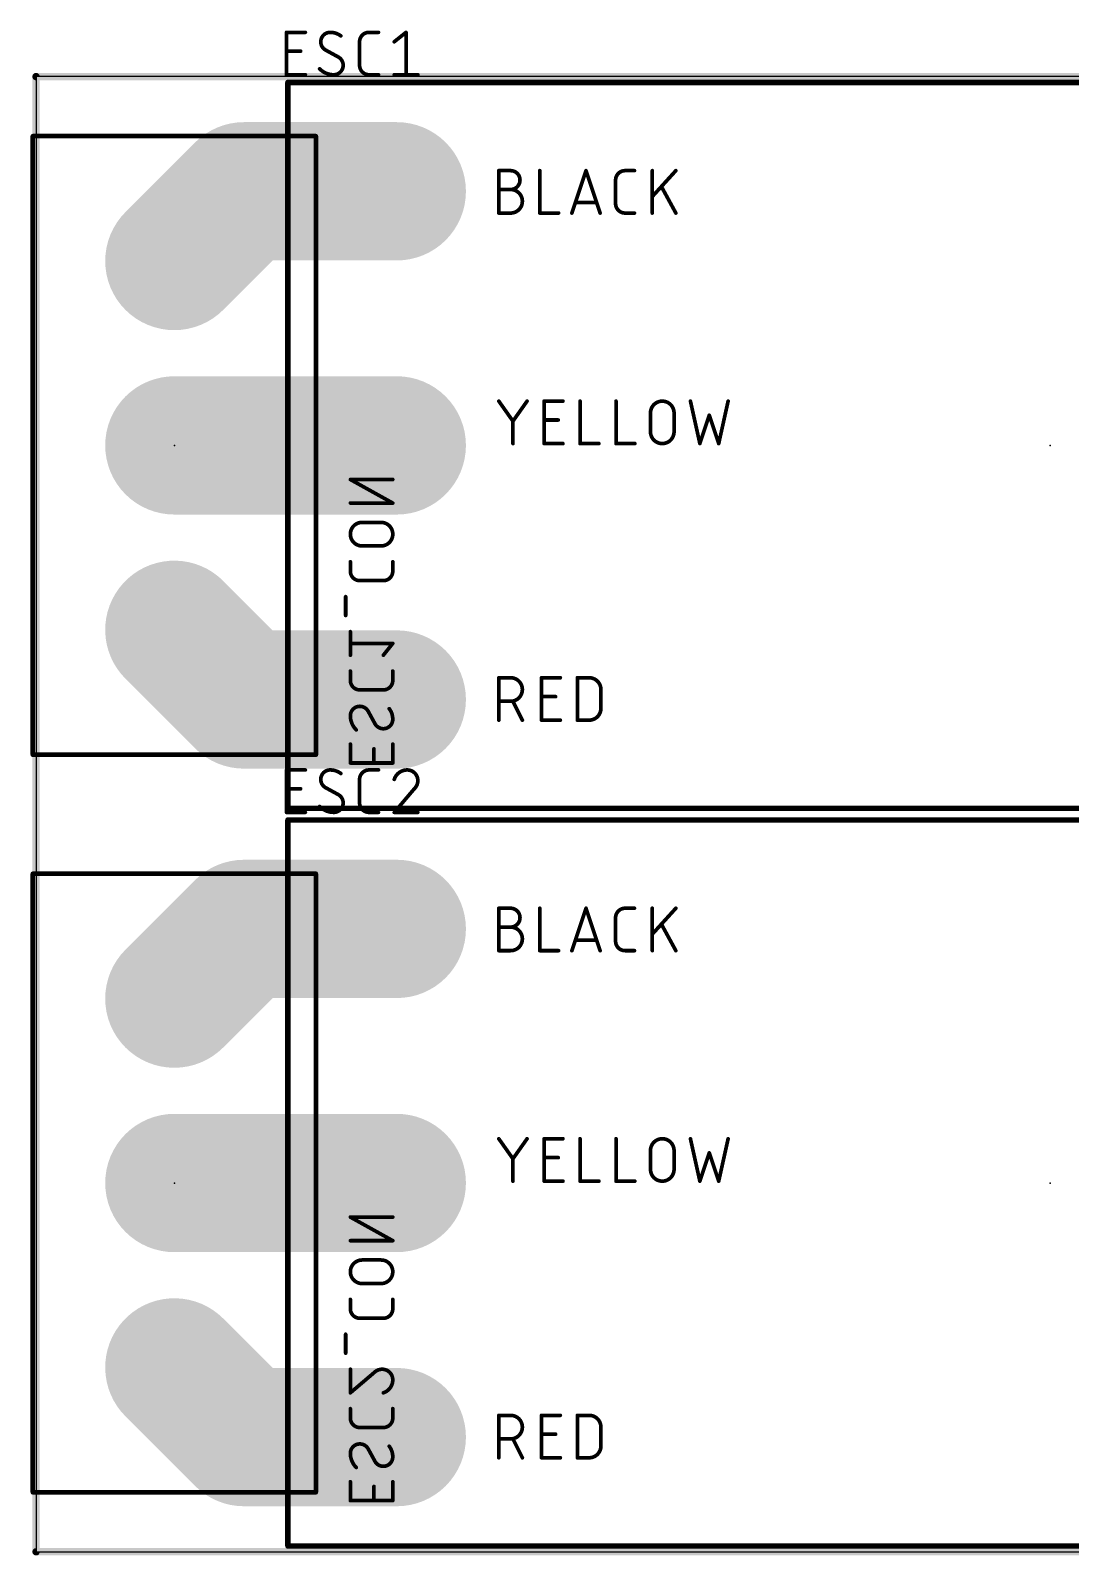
# Model space of a CAD drawing. Extents: x -0.01 to 5.59, y -0.05 to 1.65.
# Drawn here: x -0.006 to 1.122, y -0.004 to 1.65 of the extents above; entities that cross this region are included whole.
import ezdxf

# ---------------------------------------------------------------- set-up
doc = ezdxf.new("R2010")
doc.units = 0
for name, color, linetype in [('1', 22, 'CONTINUOUS'), ('16', 175, 'CONTINUOUS'), ('17', 82, 'CONTINUOUS'), ('20', 30, 'CONTINUOUS'), ('21', 253, 'CONTINUOUS'), ('22', 253, 'CONTINUOUS'), ('23', 7, 'CONTINUOUS'), ('24', 7, 'CONTINUOUS'), ('25', 253, 'CONTINUOUS')]:
    doc.layers.add(name, color=color, linetype=linetype)

# ---------------------------------------------------------------- blocks, each defined once
blk = doc.blocks.new('ROUNDP')
at = {"const_width": 0.5}
blk.add_lwpolyline([(0, -0.25, 1), (0, 0.25, 1), (0, -0.25)], format="xyb", dxfattribs=at)

msp = doc.modelspace()

# ---------------------------------------------------------------- linework, layer by layer
at = {"layer": '1'}
for points, const_width in [([(0, 1.6), (0, 0)], 0.008), ([(5.5, 1.6), (0, 1.6)], 0.008), ([(0.15, 1.4), (0.225591, 1.475591)], 0.15), ([(0.225591, 1.475591), (0.391339, 1.475591)], 0.15), ([(0.15, 1.2), (0.391339, 1.2)], 0.15), ([(0.15, 1), (0.225591, 0.924409)], 0.15), ([(0.225591, 0.924409), (0.391339, 0.924409)], 0.15), ([(0.225591, 0.675591), (0.15, 0.6)], 0.15), ([(0.391339, 0.675591), (0.225591, 0.675591)], 0.15), ([(0.391339, 0.4), (0.15, 0.4)], 0.15), ([(0.225591, 0.124409), (0.15, 0.2)], 0.15), ([(0.391339, 0.124409), (0.225591, 0.124409)], 0.15), ([(0, 0), (5.5, 0)], 0.008)]:
    msp.add_lwpolyline(points, dxfattribs=dict(at, const_width=const_width))
for points, const_width in [([(0.002, 1.6, 1), (-0.002, 1.6)], 0.004), ([(0, 1.602, 1), (0, 1.598)], 0.004), ([(0.225591, 1.513091, 1), (0.225591, 1.438091)], 0.075), ([(0.252107, 1.449074, 1), (0.199074, 1.502107)], 0.075), ([(0.391339, 1.438091, 1), (0.391339, 1.513091)], 0.075), ([(0.123483, 1.426517, 1), (0.176517, 1.373483)], 0.075), ([(0.15, 1.2375, 1), (0.15, 1.1625)], 0.075), ([(0.391339, 1.1625, 1), (0.391339, 1.2375)], 0.075), ([(0.176517, 1.026517, 1), (0.123483, 0.973483)], 0.075), ([(0.225591, 0.961909, 1), (0.225591, 0.886909)], 0.075), ([(0.391339, 0.886909, 1), (0.391339, 0.961909)], 0.075), ([(0.199074, 0.897893, 1), (0.252107, 0.950926)], 0.075), ([(0.225591, 0.713091, 1), (0.225591, 0.638091)], 0.075), ([(0.252107, 0.649074, 1), (0.199074, 0.702107)], 0.075), ([(0.391339, 0.638091, 1), (0.391339, 0.713091)], 0.075), ([(0.123483, 0.626517, 1), (0.176517, 0.573483)], 0.075), ([(0.15, 0.4375, 1), (0.15, 0.3625)], 0.075), ([(0.391339, 0.3625, 1), (0.391339, 0.4375)], 0.075), ([(0.176517, 0.226517, 1), (0.123483, 0.173483)], 0.075), ([(0.225591, 0.161909, 1), (0.225591, 0.086909)], 0.075), ([(0.391339, 0.086909, 1), (0.391339, 0.161909)], 0.075), ([(0.199074, 0.097893, 1), (0.252107, 0.150926)], 0.075), ([(0, 0.002, 1), (0, -0.002)], 0.004), ([(-0.002, 0, 1), (0.002, 0)], 0.004)]:
    msp.add_lwpolyline(points, format="xyb", dxfattribs=dict(at, const_width=const_width))
at = {"layer": '16', "const_width": 0.008}
for points in [[(0, 1.6), (0, 0)], [(5.5, 1.6), (0, 1.6)], [(0, 0), (5.5, 0)]]:
    msp.add_lwpolyline(points, dxfattribs=at)
at = {"layer": '16', "const_width": 0.004}
for points in [[(0.002, 1.6, 1), (-0.002, 1.6)], [(0, 1.602, 1), (0, 1.598)], [(0, 0.002, 1), (0, -0.002)], [(-0.002, 0, 1), (0.002, 0)]]:
    msp.add_lwpolyline(points, format="xyb", dxfattribs=at)
at = {"layer": '20'}
for p, q in [((5.499213, 1.600008), (0, 1.600008)), ((0, 1.600008), (0, 0)), ((0, 0), (5.499213, 0))]:
    msp.add_line(p, q, dxfattribs=at)
at = {"layer": '21'}
for points, const_width in [([(0.273228, 1.593701), (1.966142, 1.593701)], 0.006), ([(0.273228, 0.806299), (0.273228, 1.593701)], 0.006), ([(0.502, 1.452), (0.502, 1.498)], 0.004), ([(0.502, 1.498), (0.514778, 1.498)], 0.004), ([(0.546422, 1.498), (0.546422, 1.452)], 0.004), ([(0.581278, 1.452), (0.596611, 1.498)], 0.004), ([(0.596611, 1.498), (0.611944, 1.452)], 0.004), ([(0.628703, 1.462222), (0.628703, 1.487778)], 0.004), ([(0.638925, 1.498), (0.649147, 1.498)], 0.004), ([(0.6685, 1.452), (0.6685, 1.498)], 0.004), ([(0.694055, 1.498), (0.6685, 1.469889)], 0.004), ([(0.502, 1.477555), (0.514778, 1.477555)], 0.004), ([(0.694055, 1.452), (0.678722, 1.480111)], 0.004), ([(0.608111, 1.4635), (0.585111, 1.4635)], 0.004), ([(0.514778, 1.452), (0.502, 1.452)], 0.004), ([(0.546422, 1.452), (0.566867, 1.452)], 0.004), ([(0.649147, 1.452), (0.638925, 1.452)], 0.004), ([(0.502, 1.248), (0.517333, 1.226278)], 0.004), ([(0.517333, 1.226278), (0.532667, 1.248)], 0.004), ([(0.551144, 1.202), (0.551144, 1.248)], 0.004), ([(0.551144, 1.248), (0.571589, 1.248)], 0.004), ([(0.590144, 1.248), (0.590144, 1.202)], 0.004), ([(0.629144, 1.248), (0.629144, 1.202)], 0.004), ([(0.709889, 1.248), (0.720111, 1.202)], 0.004), ([(0.740555, 1.202), (0.750778, 1.248)], 0.004), ([(0.517333, 1.202), (0.517333, 1.226278)], 0.004), ([(0.551144, 1.227555), (0.566478, 1.227555)], 0.004), ([(0.666555, 1.214778), (0.666555, 1.235222)], 0.004), ([(0.692111, 1.235222), (0.692111, 1.214778)], 0.004), ([(0.720111, 1.202), (0.730333, 1.232667)], 0.004), ([(0.730333, 1.232667), (0.740555, 1.202)], 0.004), ([(0.571589, 1.202), (0.551144, 1.202)], 0.004), ([(0.590144, 1.202), (0.610589, 1.202)], 0.004), ([(0.629144, 1.202), (0.649589, 1.202)], 0.004), ([(0.502, 0.902), (0.502, 0.948)], 0.004), ([(0.502, 0.948), (0.514778, 0.948)], 0.004), ([(0.548299, 0.902), (0.548299, 0.948)], 0.004), ([(0.548299, 0.948), (0.568743, 0.948)], 0.004), ([(0.58721, 0.902), (0.58721, 0.948)], 0.004), ([(0.58721, 0.948), (0.599988, 0.948)], 0.004), ([(0.548299, 0.927555), (0.563632, 0.927555)], 0.004), ([(0.612766, 0.935222), (0.612766, 0.914778)], 0.004), ([(0.514778, 0.922444), (0.502, 0.922444)], 0.004), ([(0.527555, 0.902), (0.517333, 0.922444)], 0.004), ([(0.568743, 0.902), (0.548299, 0.902)], 0.004), ([(0.599988, 0.902), (0.58721, 0.902)], 0.004), ([(1.966142, 0.806299), (0.273228, 0.806299)], 0.006), ([(0.273228, 0.793701), (1.966142, 0.793701)], 0.006), ([(0.273228, 0.006299), (0.273228, 0.793701)], 0.006), ([(0.502, 0.652), (0.502, 0.698)], 0.004), ([(0.502, 0.698), (0.514778, 0.698)], 0.004), ([(0.546422, 0.698), (0.546422, 0.652)], 0.004), ([(0.581278, 0.652), (0.596611, 0.698)], 0.004), ([(0.596611, 0.698), (0.611944, 0.652)], 0.004), ([(0.638925, 0.698), (0.649147, 0.698)], 0.004), ([(0.6685, 0.652), (0.6685, 0.698)], 0.004), ([(0.694055, 0.698), (0.6685, 0.669889)], 0.004), ([(0.502, 0.677555), (0.514778, 0.677555)], 0.004), ([(0.628703, 0.662222), (0.628703, 0.687778)], 0.004), ([(0.694055, 0.652), (0.678722, 0.680111)], 0.004), ([(0.608111, 0.6635), (0.585111, 0.6635)], 0.004), ([(0.514778, 0.652), (0.502, 0.652)], 0.004), ([(0.546422, 0.652), (0.566867, 0.652)], 0.004), ([(0.649147, 0.652), (0.638925, 0.652)], 0.004), ([(0.502, 0.448), (0.517333, 0.426278)], 0.004), ([(0.517333, 0.426278), (0.532667, 0.448)], 0.004), ([(0.551144, 0.402), (0.551144, 0.448)], 0.004), ([(0.551144, 0.448), (0.571589, 0.448)], 0.004), ([(0.590144, 0.448), (0.590144, 0.402)], 0.004), ([(0.629144, 0.448), (0.629144, 0.402)], 0.004), ([(0.709889, 0.448), (0.720111, 0.402)], 0.004), ([(0.740555, 0.402), (0.750778, 0.448)], 0.004), ([(0.666555, 0.414778), (0.666555, 0.435222)], 0.004), ([(0.692111, 0.435222), (0.692111, 0.414778)], 0.004), ([(0.720111, 0.402), (0.730333, 0.432667)], 0.004), ([(0.730333, 0.432667), (0.740555, 0.402)], 0.004), ([(0.517333, 0.402), (0.517333, 0.426278)], 0.004), ([(0.551144, 0.427555), (0.566478, 0.427555)], 0.004), ([(0.571589, 0.402), (0.551144, 0.402)], 0.004), ([(0.590144, 0.402), (0.610589, 0.402)], 0.004), ([(0.629144, 0.402), (0.649589, 0.402)], 0.004), ([(0.502, 0.102), (0.502, 0.148)], 0.004), ([(0.502, 0.148), (0.514778, 0.148)], 0.004), ([(0.548299, 0.102), (0.548299, 0.148)], 0.004), ([(0.548299, 0.148), (0.568743, 0.148)], 0.004), ([(0.58721, 0.102), (0.58721, 0.148)], 0.004), ([(0.58721, 0.148), (0.599988, 0.148)], 0.004), ([(0.612766, 0.135222), (0.612766, 0.114778)], 0.004), ([(0.514778, 0.122444), (0.502, 0.122444)], 0.004), ([(0.527555, 0.102), (0.517333, 0.122444)], 0.004), ([(0.548299, 0.127555), (0.563632, 0.127555)], 0.004), ([(0.568743, 0.102), (0.548299, 0.102)], 0.004), ([(0.599988, 0.102), (0.58721, 0.102)], 0.004), ([(1.966142, 0.006299), (0.273228, 0.006299)], 0.006)]:
    msp.add_lwpolyline(points, dxfattribs=dict(at, const_width=const_width))
for points, const_width in [([(0.273228, 1.595201, 1), (0.273228, 1.592201)], 0.003), ([(0.274728, 1.593701, 1), (0.271728, 1.593701)], 0.003), ([(0.503, 1.498, 1), (0.501, 1.498)], 0.002), ([(0.502, 1.499, 1), (0.502, 1.497)], 0.002), ([(0.514778, 1.477555, 1), (0.514778, 1.498)], 0.004), ([(0.514778, 1.499, 1), (0.514778, 1.497)], 0.002), ([(0.514778, 1.497, 1), (0.514778, 1.499)], 0.002), ([(0.547422, 1.498, 1), (0.545422, 1.498)], 0.002), ([(0.59756, 1.498316, 1), (0.595662, 1.497684)], 0.002), ([(0.59756, 1.497684, 1), (0.595662, 1.498316)], 0.002), ([(0.638925, 1.498, 0.41421), (0.628703, 1.487778)], 0.004), ([(0.629703, 1.487778, 1), (0.627703, 1.487778)], 0.002), ([(0.627703, 1.487778, 1), (0.629703, 1.487778)], 0.002), ([(0.638925, 1.499, 1), (0.638925, 1.497)], 0.002), ([(0.638925, 1.497, 1), (0.638925, 1.499)], 0.002), ([(0.649147, 1.497, 1), (0.649147, 1.499)], 0.002), ([(0.6695, 1.498, 1), (0.6675, 1.498)], 0.002), ([(0.694795, 1.497327, 1), (0.693315, 1.498673)], 0.002), ([(0.502, 1.478555, 1), (0.502, 1.476555)], 0.002), ([(0.514778, 1.452, 1), (0.514778, 1.477555)], 0.004), ([(0.514778, 1.478555, 1), (0.514778, 1.476555)], 0.002), ([(0.514778, 1.478555, 1), (0.514778, 1.476555)], 0.002), ([(0.514778, 1.476555, 1), (0.514778, 1.478555)], 0.002), ([(0.6796, 1.48059, 1), (0.677844, 1.479632)], 0.002), ([(0.585111, 1.4645, 1), (0.585111, 1.4625)], 0.002), ([(0.608111, 1.4625, 1), (0.608111, 1.4645)], 0.002), ([(0.628703, 1.462222, 0.414214), (0.638925, 1.452)], 0.004), ([(0.629703, 1.462222, 1), (0.627703, 1.462222)], 0.002), ([(0.627703, 1.462222, 1), (0.629703, 1.462222)], 0.002), ([(0.66776, 1.470561, 1), (0.66924, 1.469216)], 0.002), ([(0.502, 1.453, 1), (0.502, 1.451)], 0.002), ([(0.501, 1.452, 1), (0.503, 1.452)], 0.002), ([(0.514778, 1.453, 1), (0.514778, 1.451)], 0.002), ([(0.514778, 1.451, 1), (0.514778, 1.453)], 0.002), ([(0.546422, 1.453, 1), (0.546422, 1.451)], 0.002), ([(0.545422, 1.452, 1), (0.547422, 1.452)], 0.002), ([(0.566867, 1.451, 1), (0.566867, 1.453)], 0.002), ([(0.580329, 1.452316, 1), (0.582226, 1.451684)], 0.002), ([(0.610996, 1.451684, 1), (0.612893, 1.452316)], 0.002), ([(0.638925, 1.453, 1), (0.638925, 1.451)], 0.002), ([(0.638925, 1.451, 1), (0.638925, 1.453)], 0.002), ([(0.649147, 1.451, 1), (0.649147, 1.453)], 0.002), ([(0.6675, 1.452, 1), (0.6695, 1.452)], 0.002), ([(0.693177, 1.451521, 1), (0.694933, 1.452479)], 0.002), ([(0.502817, 1.248577, 1), (0.501183, 1.247423)], 0.002), ([(0.533484, 1.247423, 1), (0.53185, 1.248577)], 0.002), ([(0.552144, 1.248, 1), (0.550144, 1.248)], 0.002), ([(0.551144, 1.249, 1), (0.551144, 1.247)], 0.002), ([(0.571589, 1.247, 1), (0.571589, 1.249)], 0.002), ([(0.591144, 1.248, 1), (0.589144, 1.248)], 0.002), ([(0.630144, 1.248, 1), (0.628144, 1.248)], 0.002), ([(0.692111, 1.235222, 1), (0.666555, 1.235222)], 0.004), ([(0.710865, 1.248217, 1), (0.708913, 1.247783)], 0.002), ([(0.751754, 1.247783, 1), (0.749801, 1.248217)], 0.002), ([(0.518333, 1.226278, 1), (0.516333, 1.226278)], 0.002), ([(0.516516, 1.226854, 1), (0.51815, 1.225701)], 0.002), ([(0.516516, 1.225701, 1), (0.51815, 1.226854)], 0.002), ([(0.551144, 1.228555, 1), (0.551144, 1.226555)], 0.002), ([(0.566478, 1.226555, 1), (0.566478, 1.228555)], 0.002), ([(0.667555, 1.235222, 1), (0.665555, 1.235222)], 0.002), ([(0.665555, 1.235222, 1), (0.667555, 1.235222)], 0.002), ([(0.693111, 1.235222, 1), (0.691111, 1.235222)], 0.002), ([(0.691111, 1.235222, 1), (0.693111, 1.235222)], 0.002), ([(0.731282, 1.232983, 1), (0.729384, 1.23235)], 0.002), ([(0.731282, 1.23235, 1), (0.729384, 1.232983)], 0.002), ([(0.666555, 1.214778, 1), (0.692111, 1.214778)], 0.004), ([(0.667555, 1.214778, 1), (0.665555, 1.214778)], 0.002), ([(0.665555, 1.214778, 1), (0.667555, 1.214778)], 0.002), ([(0.693111, 1.214778, 1), (0.691111, 1.214778)], 0.002), ([(0.691111, 1.214778, 1), (0.693111, 1.214778)], 0.002), ([(0.516333, 1.202, 1), (0.518333, 1.202)], 0.002), ([(0.551144, 1.203, 1), (0.551144, 1.201)], 0.002), ([(0.550144, 1.202, 1), (0.552144, 1.202)], 0.002), ([(0.571589, 1.201, 1), (0.571589, 1.203)], 0.002), ([(0.590144, 1.203, 1), (0.590144, 1.201)], 0.002), ([(0.589144, 1.202, 1), (0.591144, 1.202)], 0.002), ([(0.610589, 1.201, 1), (0.610589, 1.203)], 0.002), ([(0.629144, 1.203, 1), (0.629144, 1.201)], 0.002), ([(0.628144, 1.202, 1), (0.630144, 1.202)], 0.002), ([(0.649589, 1.201, 1), (0.649589, 1.203)], 0.002), ([(0.719162, 1.202316, 1), (0.72106, 1.201684)], 0.002), ([(0.719135, 1.201783, 1), (0.721087, 1.202217)], 0.002), ([(0.739579, 1.202217, 1), (0.741532, 1.201783)], 0.002), ([(0.739607, 1.201684, 1), (0.741504, 1.202316)], 0.002), ([(0.503, 0.948, 1), (0.501, 0.948)], 0.002), ([(0.502, 0.949, 1), (0.502, 0.947)], 0.002), ([(0.514778, 0.922444, 1), (0.514778, 0.948)], 0.004), ([(0.514778, 0.949, 1), (0.514778, 0.947)], 0.002), ([(0.514778, 0.947, 1), (0.514778, 0.949)], 0.002), ([(0.549299, 0.948, 1), (0.547299, 0.948)], 0.002), ([(0.548299, 0.949, 1), (0.548299, 0.947)], 0.002), ([(0.568743, 0.947, 1), (0.568743, 0.949)], 0.002), ([(0.58821, 0.948, 1), (0.58621, 0.948)], 0.002), ([(0.58721, 0.949, 1), (0.58721, 0.947)], 0.002), ([(0.612766, 0.935222, 0.414214), (0.599988, 0.948)], 0.004), ([(0.599988, 0.949, 1), (0.599988, 0.947)], 0.002), ([(0.599988, 0.947, 1), (0.599988, 0.949)], 0.002), ([(0.548299, 0.928555, 1), (0.548299, 0.926555)], 0.002), ([(0.563632, 0.926555, 1), (0.563632, 0.928555)], 0.002), ([(0.613766, 0.935222, 1), (0.611766, 0.935222)], 0.002), ([(0.611766, 0.935222, 1), (0.613766, 0.935222)], 0.002), ([(0.502, 0.923444, 1), (0.502, 0.921444)], 0.002), ([(0.514778, 0.923444, 1), (0.514778, 0.921444)], 0.002), ([(0.514778, 0.921444, 1), (0.514778, 0.923444)], 0.002), ([(0.518228, 0.922892, 1), (0.516439, 0.921997)], 0.002), ([(0.599988, 0.902, 0.414216), (0.612766, 0.914778)], 0.004), ([(0.613766, 0.914778, 1), (0.611766, 0.914778)], 0.002), ([(0.611766, 0.914778, 1), (0.613766, 0.914778)], 0.002), ([(0.501, 0.902, 1), (0.503, 0.902)], 0.002), ([(0.526661, 0.901553, 1), (0.52845, 0.902447)], 0.002), ([(0.548299, 0.903, 1), (0.548299, 0.901)], 0.002), ([(0.547299, 0.902, 1), (0.549299, 0.902)], 0.002), ([(0.568743, 0.901, 1), (0.568743, 0.903)], 0.002), ([(0.58721, 0.903, 1), (0.58721, 0.901)], 0.002), ([(0.58621, 0.902, 1), (0.58821, 0.902)], 0.002), ([(0.599988, 0.903, 1), (0.599988, 0.901)], 0.002), ([(0.599988, 0.901, 1), (0.599988, 0.903)], 0.002), ([(0.273228, 0.807799, 1), (0.273228, 0.804799)], 0.003), ([(0.271728, 0.806299, 1), (0.274728, 0.806299)], 0.003), ([(0.273228, 0.795201, 1), (0.273228, 0.792201)], 0.003), ([(0.274728, 0.793701, 1), (0.271728, 0.793701)], 0.003), ([(0.503, 0.698, 1), (0.501, 0.698)], 0.002), ([(0.502, 0.699, 1), (0.502, 0.697)], 0.002), ([(0.514778, 0.677555, 1), (0.514778, 0.698)], 0.004), ([(0.514778, 0.699, 1), (0.514778, 0.697)], 0.002), ([(0.514778, 0.697, 1), (0.514778, 0.699)], 0.002), ([(0.547422, 0.698, 1), (0.545422, 0.698)], 0.002), ([(0.59756, 0.698316, 1), (0.595662, 0.697684)], 0.002), ([(0.59756, 0.697684, 1), (0.595662, 0.698316)], 0.002), ([(0.638925, 0.698, 0.41421), (0.628703, 0.687778)], 0.004), ([(0.638925, 0.699, 1), (0.638925, 0.697)], 0.002), ([(0.638925, 0.697, 1), (0.638925, 0.699)], 0.002), ([(0.649147, 0.697, 1), (0.649147, 0.699)], 0.002), ([(0.6695, 0.698, 1), (0.6675, 0.698)], 0.002), ([(0.694795, 0.697327, 1), (0.693315, 0.698673)], 0.002), ([(0.502, 0.678555, 1), (0.502, 0.676555)], 0.002), ([(0.514778, 0.652, 1), (0.514778, 0.677555)], 0.004), ([(0.514778, 0.678555, 1), (0.514778, 0.676555)], 0.002), ([(0.514778, 0.678555, 1), (0.514778, 0.676555)], 0.002), ([(0.514778, 0.676555, 1), (0.514778, 0.678555)], 0.002), ([(0.629703, 0.687778, 1), (0.627703, 0.687778)], 0.002), ([(0.627703, 0.687778, 1), (0.629703, 0.687778)], 0.002), ([(0.6796, 0.68059, 1), (0.677844, 0.679632)], 0.002), ([(0.585111, 0.6645, 1), (0.585111, 0.6625)], 0.002), ([(0.608111, 0.6625, 1), (0.608111, 0.6645)], 0.002), ([(0.628703, 0.662222, 0.414214), (0.638925, 0.652)], 0.004), ([(0.629703, 0.662222, 1), (0.627703, 0.662222)], 0.002), ([(0.627703, 0.662222, 1), (0.629703, 0.662222)], 0.002), ([(0.66776, 0.670561, 1), (0.66924, 0.669216)], 0.002), ([(0.502, 0.653, 1), (0.502, 0.651)], 0.002), ([(0.501, 0.652, 1), (0.503, 0.652)], 0.002), ([(0.514778, 0.653, 1), (0.514778, 0.651)], 0.002), ([(0.514778, 0.651, 1), (0.514778, 0.653)], 0.002), ([(0.546422, 0.653, 1), (0.546422, 0.651)], 0.002), ([(0.545422, 0.652, 1), (0.547422, 0.652)], 0.002), ([(0.566867, 0.651, 1), (0.566867, 0.653)], 0.002), ([(0.580329, 0.652316, 1), (0.582226, 0.651684)], 0.002), ([(0.610996, 0.651684, 1), (0.612893, 0.652316)], 0.002), ([(0.638925, 0.653, 1), (0.638925, 0.651)], 0.002), ([(0.638925, 0.651, 1), (0.638925, 0.653)], 0.002), ([(0.649147, 0.651, 1), (0.649147, 0.653)], 0.002), ([(0.6675, 0.652, 1), (0.6695, 0.652)], 0.002), ([(0.693177, 0.651521, 1), (0.694933, 0.652479)], 0.002), ([(0.502817, 0.448577, 1), (0.501183, 0.447423)], 0.002), ([(0.533484, 0.447423, 1), (0.53185, 0.448577)], 0.002), ([(0.552144, 0.448, 1), (0.550144, 0.448)], 0.002), ([(0.551144, 0.449, 1), (0.551144, 0.447)], 0.002), ([(0.571589, 0.447, 1), (0.571589, 0.449)], 0.002), ([(0.591144, 0.448, 1), (0.589144, 0.448)], 0.002), ([(0.630144, 0.448, 1), (0.628144, 0.448)], 0.002), ([(0.692111, 0.435222, 1), (0.666555, 0.435222)], 0.004), ([(0.710865, 0.448217, 1), (0.708913, 0.447783)], 0.002), ([(0.751754, 0.447783, 1), (0.749801, 0.448217)], 0.002), ([(0.667555, 0.435222, 1), (0.665555, 0.435222)], 0.002), ([(0.665555, 0.435222, 1), (0.667555, 0.435222)], 0.002), ([(0.693111, 0.435222, 1), (0.691111, 0.435222)], 0.002), ([(0.691111, 0.435222, 1), (0.693111, 0.435222)], 0.002), ([(0.731282, 0.432983, 1), (0.729384, 0.43235)], 0.002), ([(0.731282, 0.43235, 1), (0.729384, 0.432983)], 0.002), ([(0.518333, 0.426278, 1), (0.516333, 0.426278)], 0.002), ([(0.516516, 0.426854, 1), (0.51815, 0.425701)], 0.002), ([(0.516516, 0.425701, 1), (0.51815, 0.426854)], 0.002), ([(0.551144, 0.428555, 1), (0.551144, 0.426555)], 0.002), ([(0.566478, 0.426555, 1), (0.566478, 0.428555)], 0.002), ([(0.666555, 0.414778, 1), (0.692111, 0.414778)], 0.004), ([(0.667555, 0.414778, 1), (0.665555, 0.414778)], 0.002), ([(0.665555, 0.414778, 1), (0.667555, 0.414778)], 0.002), ([(0.693111, 0.414778, 1), (0.691111, 0.414778)], 0.002), ([(0.691111, 0.414778, 1), (0.693111, 0.414778)], 0.002), ([(0.516333, 0.402, 1), (0.518333, 0.402)], 0.002), ([(0.551144, 0.403, 1), (0.551144, 0.401)], 0.002), ([(0.550144, 0.402, 1), (0.552144, 0.402)], 0.002), ([(0.571589, 0.401, 1), (0.571589, 0.403)], 0.002), ([(0.590144, 0.403, 1), (0.590144, 0.401)], 0.002), ([(0.589144, 0.402, 1), (0.591144, 0.402)], 0.002), ([(0.610589, 0.401, 1), (0.610589, 0.403)], 0.002), ([(0.629144, 0.403, 1), (0.629144, 0.401)], 0.002), ([(0.628144, 0.402, 1), (0.630144, 0.402)], 0.002), ([(0.649589, 0.401, 1), (0.649589, 0.403)], 0.002), ([(0.719162, 0.402316, 1), (0.72106, 0.401684)], 0.002), ([(0.719135, 0.401783, 1), (0.721087, 0.402217)], 0.002), ([(0.739579, 0.402217, 1), (0.741532, 0.401783)], 0.002), ([(0.739607, 0.401684, 1), (0.741504, 0.402316)], 0.002), ([(0.503, 0.148, 1), (0.501, 0.148)], 0.002), ([(0.502, 0.149, 1), (0.502, 0.147)], 0.002), ([(0.514778, 0.122444, 1), (0.514778, 0.148)], 0.004), ([(0.514778, 0.149, 1), (0.514778, 0.147)], 0.002), ([(0.514778, 0.147, 1), (0.514778, 0.149)], 0.002), ([(0.549299, 0.148, 1), (0.547299, 0.148)], 0.002), ([(0.548299, 0.149, 1), (0.548299, 0.147)], 0.002), ([(0.568743, 0.147, 1), (0.568743, 0.149)], 0.002), ([(0.58821, 0.148, 1), (0.58621, 0.148)], 0.002), ([(0.58721, 0.149, 1), (0.58721, 0.147)], 0.002), ([(0.612766, 0.135222, 0.414214), (0.599988, 0.148)], 0.004), ([(0.599988, 0.149, 1), (0.599988, 0.147)], 0.002), ([(0.599988, 0.147, 1), (0.599988, 0.149)], 0.002), ([(0.613766, 0.135222, 1), (0.611766, 0.135222)], 0.002), ([(0.611766, 0.135222, 1), (0.613766, 0.135222)], 0.002), ([(0.502, 0.123444, 1), (0.502, 0.121444)], 0.002), ([(0.514778, 0.123444, 1), (0.514778, 0.121444)], 0.002), ([(0.514778, 0.121444, 1), (0.514778, 0.123444)], 0.002), ([(0.518228, 0.122892, 1), (0.516439, 0.121997)], 0.002), ([(0.548299, 0.128555, 1), (0.548299, 0.126555)], 0.002), ([(0.563632, 0.126555, 1), (0.563632, 0.128555)], 0.002), ([(0.599988, 0.102, 0.414216), (0.612766, 0.114778)], 0.004), ([(0.613766, 0.114778, 1), (0.611766, 0.114778)], 0.002), ([(0.501, 0.102, 1), (0.503, 0.102)], 0.002), ([(0.526661, 0.101553, 1), (0.52845, 0.102447)], 0.002), ([(0.548299, 0.103, 1), (0.548299, 0.101)], 0.002), ([(0.547299, 0.102, 1), (0.549299, 0.102)], 0.002), ([(0.568743, 0.101, 1), (0.568743, 0.103)], 0.002), ([(0.58721, 0.103, 1), (0.58721, 0.101)], 0.002), ([(0.58621, 0.102, 1), (0.58821, 0.102)], 0.002), ([(0.599988, 0.103, 1), (0.599988, 0.101)], 0.002), ([(0.599988, 0.101, 1), (0.599988, 0.103)], 0.002), ([(0.611766, 0.114778, 1), (0.613766, 0.114778)], 0.002), ([(0.273228, 0.007799, 1), (0.273228, 0.004799)], 0.003), ([(0.271728, 0.006299, 1), (0.274728, 0.006299)], 0.003)]:
    msp.add_lwpolyline(points, format="xyb", dxfattribs=dict(at, const_width=const_width))
at = {"layer": '22'}
for points, const_width in [([(0.303543, 1.535433), (-0.003543, 1.535433)], 0.005), ([(-0.003543, 1.535433), (-0.003543, 0.864567)], 0.005), ([(0.303543, 0.864567), (0.303543, 1.535433)], 0.005), ([(0.386976, 1.137454), (0.340976, 1.163009)], 0.004), ([(0.340976, 1.163009), (0.386976, 1.163009)], 0.004), ([(0.340976, 1.137454), (0.386976, 1.137454)], 0.004), ([(0.374199, 1.11651), (0.353754, 1.11651)], 0.004), ([(0.353754, 1.090954), (0.374199, 1.090954)], 0.004), ([(0.340976, 1.073768), (0.340976, 1.063546)], 0.004), ([(0.386976, 1.063546), (0.386976, 1.073768)], 0.004), ([(0.351199, 1.053323), (0.376754, 1.053323)], 0.004), ([(0.335865, 1.01551), (0.335865, 1.035954)], 0.004), ([(0.340976, 0.972454), (0.340976, 0.99801)], 0.004), ([(0.386976, 0.985232), (0.340976, 0.985232)], 0.004), ([(0.376754, 0.972454), (0.386976, 0.985232)], 0.004), ([(0.340976, 0.955268), (0.340976, 0.945046)], 0.004), ([(0.386976, 0.945046), (0.386976, 0.955268)], 0.004), ([(0.351199, 0.934824), (0.376754, 0.934824)], 0.004), ([(0.360143, 0.911899), (0.36781, 0.897843)], 0.004), ([(0.340976, 0.875988), (0.340976, 0.855543)], 0.004), ([(0.386976, 0.855543), (0.386976, 0.875988)], 0.004), ([(-0.003543, 0.864567), (0.303543, 0.864567)], 0.005), ([(0.366532, 0.855543), (0.366532, 0.870877)], 0.004), ([(0.340976, 0.855543), (0.386976, 0.855543)], 0.004), ([(0.303543, 0.735433), (-0.003543, 0.735433)], 0.005), ([(-0.003543, 0.735433), (-0.003543, 0.064567)], 0.005), ([(0.303543, 0.064567), (0.303543, 0.735433)], 0.005), ([(0.386976, 0.337454), (0.340976, 0.363009)], 0.004), ([(0.340976, 0.363009), (0.386976, 0.363009)], 0.004), ([(0.340976, 0.337454), (0.386976, 0.337454)], 0.004), ([(0.374199, 0.31651), (0.353754, 0.31651)], 0.004), ([(0.353754, 0.290954), (0.374199, 0.290954)], 0.004), ([(0.340976, 0.273768), (0.340976, 0.263546)], 0.004), ([(0.386976, 0.263546), (0.386976, 0.273768)], 0.004), ([(0.351199, 0.253323), (0.376754, 0.253323)], 0.004), ([(0.335865, 0.21551), (0.335865, 0.235954)], 0.004), ([(0.340976, 0.172454), (0.340976, 0.19801)], 0.004), ([(0.366532, 0.194176), (0.340976, 0.172454)], 0.004), ([(0.340976, 0.155268), (0.340976, 0.145046)], 0.004), ([(0.386976, 0.145046), (0.386976, 0.155268)], 0.004), ([(0.351199, 0.134824), (0.376754, 0.134824)], 0.004), ([(0.360143, 0.111899), (0.36781, 0.097843)], 0.004), ([(-0.003543, 0.064567), (0.303543, 0.064567)], 0.005), ([(0.340976, 0.075988), (0.340976, 0.055543)], 0.004), ([(0.366532, 0.055543), (0.366532, 0.070877)], 0.004), ([(0.386976, 0.055543), (0.386976, 0.075988)], 0.004), ([(0.340976, 0.055543), (0.386976, 0.055543)], 0.004)]:
    msp.add_lwpolyline(points, dxfattribs=dict(at, const_width=const_width))
for points, const_width in [([(-0.003543, 1.536683, 1), (-0.003543, 1.534183)], 0.0025), ([(-0.002293, 1.535433, 1), (-0.004793, 1.535433)], 0.0025), ([(0.304793, 1.535433, 1), (0.302293, 1.535433)], 0.0025), ([(0.303543, 1.534183, 1), (0.303543, 1.536683)], 0.0025), ([(0.341462, 1.163884, 1), (0.340491, 1.162135)], 0.002), ([(0.340976, 1.164009, 1), (0.340976, 1.162009)], 0.002), ([(0.386976, 1.162009, 1), (0.386976, 1.164009)], 0.002), ([(0.340976, 1.138454, 1), (0.340976, 1.136454)], 0.002), ([(0.386491, 1.13658, 1), (0.387462, 1.138328)], 0.002), ([(0.386976, 1.136454, 1), (0.386976, 1.138454)], 0.002), ([(0.353754, 1.11651, 1), (0.353754, 1.090954)], 0.004), ([(0.353754, 1.11751, 1), (0.353754, 1.11551)], 0.002), ([(0.353754, 1.11551, 1), (0.353754, 1.11751)], 0.002), ([(0.374199, 1.090954, 1), (0.374199, 1.116509)], 0.004), ([(0.374199, 1.117509, 1), (0.374199, 1.115509)], 0.002), ([(0.374199, 1.11551, 1), (0.374199, 1.11751)], 0.002), ([(0.353754, 1.091954, 1), (0.353754, 1.089954)], 0.002), ([(0.353754, 1.089954, 1), (0.353754, 1.091954)], 0.002), ([(0.374199, 1.091954, 1), (0.374199, 1.089954)], 0.002), ([(0.374199, 1.089954, 1), (0.374199, 1.091954)], 0.002), ([(0.341976, 1.073768, 1), (0.339976, 1.073768)], 0.002), ([(0.387976, 1.073768, 1), (0.385976, 1.073768)], 0.002), ([(0.340976, 1.063546, 0.414214), (0.351199, 1.053323)], 0.004), ([(0.341976, 1.063546, 1), (0.339976, 1.063546)], 0.002), ([(0.339976, 1.063546, 1), (0.341976, 1.063546)], 0.002), ([(0.376754, 1.053323, 0.41421), (0.386976, 1.063546)], 0.004), ([(0.387976, 1.063546, 1), (0.385976, 1.063546)], 0.002), ([(0.385976, 1.063546, 1), (0.387976, 1.063546)], 0.002), ([(0.351199, 1.054323, 1), (0.351199, 1.052323)], 0.002), ([(0.351199, 1.052323, 1), (0.351199, 1.054323)], 0.002), ([(0.376754, 1.054323, 1), (0.376754, 1.052323)], 0.002), ([(0.376754, 1.052323, 1), (0.376754, 1.054323)], 0.002), ([(0.336865, 1.035954, 1), (0.334865, 1.035954)], 0.002), ([(0.334865, 1.01551, 1), (0.336865, 1.01551)], 0.002), ([(0.341976, 0.99801, 1), (0.339976, 0.99801)], 0.002), ([(0.340976, 0.986232, 1), (0.340976, 0.984232)], 0.002), ([(0.387757, 0.984607, 1), (0.386196, 0.985857)], 0.002), ([(0.386976, 0.984232, 1), (0.386976, 0.986232)], 0.002), ([(0.339976, 0.972454, 1), (0.341976, 0.972454)], 0.002), ([(0.375973, 0.973079, 1), (0.377535, 0.97183)], 0.002), ([(0.341976, 0.955268, 1), (0.339976, 0.955268)], 0.002), ([(0.340976, 0.945046, 0.414214), (0.351199, 0.934824)], 0.004), ([(0.341976, 0.945046, 1), (0.339976, 0.945046)], 0.002), ([(0.339976, 0.945046, 1), (0.341976, 0.945046)], 0.002), ([(0.376754, 0.934824, 0.41421), (0.386976, 0.945046)], 0.004), ([(0.387976, 0.955268, 1), (0.385976, 0.955268)], 0.002), ([(0.387976, 0.945046, 1), (0.385976, 0.945046)], 0.002), ([(0.385976, 0.945046, 1), (0.387976, 0.945046)], 0.002), ([(0.351199, 0.935824, 1), (0.351199, 0.933824)], 0.002), ([(0.351199, 0.933824, 1), (0.351199, 0.935824)], 0.002), ([(0.376754, 0.935824, 1), (0.376754, 0.933824)], 0.002), ([(0.376754, 0.933824, 1), (0.376754, 0.935824)], 0.002), ([(0.351199, 0.91701, 0.414214), (0.340976, 0.906788)], 0.004), ([(0.360143, 0.911899, 0.265565), (0.351199, 0.91701)], 0.004), ([(0.351199, 0.91801, 1), (0.351199, 0.91601)], 0.002), ([(0.351199, 0.91601, 1), (0.351199, 0.91801)], 0.002), ([(0.361021, 0.912378, 1), (0.359265, 0.91142)], 0.002), ([(0.359281, 0.911391, 1), (0.361005, 0.912406)], 0.002), ([(0.386976, 0.902954, 0.162274), (0.383143, 0.914454)], 0.004), ([(0.383943, 0.915054, 1), (0.382343, 0.913854)], 0.002), ([(0.340976, 0.906788, 0.199996), (0.347365, 0.891454)], 0.004), ([(0.341976, 0.906788, 1), (0.339976, 0.906788)], 0.002), ([(0.339976, 0.906788, 1), (0.341976, 0.906788)], 0.002), ([(0.346661, 0.890744, 1), (0.348069, 0.892164)], 0.002), ([(0.368671, 0.898351, 1), (0.366948, 0.897335)], 0.002), ([(0.36781, 0.897843, 0.265567), (0.376754, 0.892732)], 0.004), ([(0.366932, 0.897364, 1), (0.368688, 0.898322)], 0.002), ([(0.376754, 0.892732, 0.414217), (0.386976, 0.902954)], 0.004), ([(0.376754, 0.893732, 1), (0.376754, 0.891732)], 0.002), ([(0.376754, 0.891732, 1), (0.376754, 0.893732)], 0.002), ([(0.387976, 0.902954, 1), (0.385976, 0.902954)], 0.002), ([(0.385976, 0.902954, 1), (0.387976, 0.902954)], 0.002), ([(0.341976, 0.875988, 1), (0.339976, 0.875988)], 0.002), ([(0.387976, 0.875988, 1), (0.385976, 0.875988)], 0.002), ([(-0.003543, 0.865817, 1), (-0.003543, 0.863317)], 0.0025), ([(-0.004793, 0.864567, 1), (-0.002293, 0.864567)], 0.0025), ([(0.302293, 0.864567, 1), (0.304793, 0.864567)], 0.0025), ([(0.303543, 0.863317, 1), (0.303543, 0.865817)], 0.0025), ([(0.367532, 0.870877, 1), (0.365532, 0.870877)], 0.002), ([(0.340976, 0.856543, 1), (0.340976, 0.854543)], 0.002), ([(0.339976, 0.855543, 1), (0.341976, 0.855543)], 0.002), ([(0.365532, 0.855543, 1), (0.367532, 0.855543)], 0.002), ([(0.385976, 0.855543, 1), (0.387976, 0.855543)], 0.002), ([(0.386976, 0.854543, 1), (0.386976, 0.856543)], 0.002), ([(-0.003543, 0.736683, 1), (-0.003543, 0.734183)], 0.0025), ([(-0.002293, 0.735433, 1), (-0.004793, 0.735433)], 0.0025), ([(0.304793, 0.735433, 1), (0.302293, 0.735433)], 0.0025), ([(0.303543, 0.734183, 1), (0.303543, 0.736683)], 0.0025), ([(0.341462, 0.363884, 1), (0.340491, 0.362135)], 0.002), ([(0.340976, 0.364009, 1), (0.340976, 0.362009)], 0.002), ([(0.386976, 0.362009, 1), (0.386976, 0.364009)], 0.002), ([(0.340976, 0.338454, 1), (0.340976, 0.336454)], 0.002), ([(0.386491, 0.33658, 1), (0.387462, 0.338328)], 0.002), ([(0.386976, 0.336454, 1), (0.386976, 0.338454)], 0.002), ([(0.353754, 0.31651, 1), (0.353754, 0.290954)], 0.004), ([(0.353754, 0.31751, 1), (0.353754, 0.31551)], 0.002), ([(0.353754, 0.31551, 1), (0.353754, 0.31751)], 0.002), ([(0.374199, 0.290954, 1), (0.374199, 0.316509)], 0.004), ([(0.374199, 0.317509, 1), (0.374199, 0.315509)], 0.002), ([(0.374199, 0.31551, 1), (0.374199, 0.31751)], 0.002), ([(0.353754, 0.291954, 1), (0.353754, 0.289954)], 0.002), ([(0.353754, 0.289954, 1), (0.353754, 0.291954)], 0.002), ([(0.374199, 0.291954, 1), (0.374199, 0.289954)], 0.002), ([(0.374199, 0.289954, 1), (0.374199, 0.291954)], 0.002), ([(0.341976, 0.273768, 1), (0.339976, 0.273768)], 0.002), ([(0.340976, 0.263546, 0.414214), (0.351199, 0.253323)], 0.004), ([(0.341976, 0.263546, 1), (0.339976, 0.263546)], 0.002), ([(0.376754, 0.253323, 0.41421), (0.386976, 0.263546)], 0.004), ([(0.387976, 0.273768, 1), (0.385976, 0.273768)], 0.002), ([(0.387976, 0.263546, 1), (0.385976, 0.263546)], 0.002), ([(0.339976, 0.263546, 1), (0.341976, 0.263546)], 0.002), ([(0.351199, 0.254323, 1), (0.351199, 0.252323)], 0.002), ([(0.351199, 0.252323, 1), (0.351199, 0.254323)], 0.002), ([(0.376754, 0.254323, 1), (0.376754, 0.252323)], 0.002), ([(0.376754, 0.252323, 1), (0.376754, 0.254323)], 0.002), ([(0.385976, 0.263546, 1), (0.387976, 0.263546)], 0.002), ([(0.336865, 0.235954, 1), (0.334865, 0.235954)], 0.002), ([(0.334865, 0.21551, 1), (0.336865, 0.21551)], 0.002), ([(0.341976, 0.19801, 1), (0.339976, 0.19801)], 0.002), ([(0.375476, 0.19801, 0.20525), (0.366532, 0.194176)], 0.004), ([(0.386976, 0.18651, 0.414214), (0.375476, 0.19801)], 0.004), ([(0.375476, 0.19901, 1), (0.375476, 0.19701)], 0.002), ([(0.375476, 0.19701, 1), (0.375476, 0.19901)], 0.002), ([(0.365808, 0.194866, 1), (0.367256, 0.193487)], 0.002), ([(0.36718, 0.193414, 1), (0.365884, 0.194938)], 0.002), ([(0.376754, 0.172454, 0.325184), (0.386976, 0.18651)], 0.004), ([(0.387976, 0.18651, 1), (0.385976, 0.18651)], 0.002), ([(0.385976, 0.18651, 1), (0.387976, 0.18651)], 0.002), ([(0.339976, 0.172454, 1), (0.341976, 0.172454)], 0.002), ([(0.340329, 0.173216, 1), (0.341624, 0.171692)], 0.002), ([(0.376446, 0.173405, 1), (0.377062, 0.171503)], 0.002), ([(0.341976, 0.155268, 1), (0.339976, 0.155268)], 0.002), ([(0.387976, 0.155268, 1), (0.385976, 0.155268)], 0.002), ([(0.340976, 0.145046, 0.414214), (0.351199, 0.134824)], 0.004), ([(0.341976, 0.145046, 1), (0.339976, 0.145046)], 0.002), ([(0.339976, 0.145046, 1), (0.341976, 0.145046)], 0.002), ([(0.351199, 0.135824, 1), (0.351199, 0.133824)], 0.002), ([(0.351199, 0.133824, 1), (0.351199, 0.135824)], 0.002), ([(0.376754, 0.134824, 0.41421), (0.386976, 0.145046)], 0.004), ([(0.376754, 0.135824, 1), (0.376754, 0.133824)], 0.002), ([(0.376754, 0.133824, 1), (0.376754, 0.135824)], 0.002), ([(0.387976, 0.145046, 1), (0.385976, 0.145046)], 0.002), ([(0.385976, 0.145046, 1), (0.387976, 0.145046)], 0.002), ([(0.351199, 0.11701, 0.414214), (0.340976, 0.106788)], 0.004), ([(0.360143, 0.111899, 0.265565), (0.351199, 0.11701)], 0.004), ([(0.351199, 0.11801, 1), (0.351199, 0.11601)], 0.002), ([(0.351199, 0.11601, 1), (0.351199, 0.11801)], 0.002), ([(0.386976, 0.102954, 0.162274), (0.383143, 0.114454)], 0.004), ([(0.383943, 0.115054, 1), (0.382343, 0.113854)], 0.002), ([(0.340976, 0.106788, 0.199996), (0.347365, 0.091454)], 0.004), ([(0.341976, 0.106788, 1), (0.339976, 0.106788)], 0.002), ([(0.339976, 0.106788, 1), (0.341976, 0.106788)], 0.002), ([(0.361021, 0.112378, 1), (0.359265, 0.11142)], 0.002), ([(0.359281, 0.111391, 1), (0.361005, 0.112406)], 0.002), ([(0.368671, 0.098351, 1), (0.366948, 0.097335)], 0.002), ([(0.36781, 0.097843, 0.265567), (0.376754, 0.092732)], 0.004), ([(0.366932, 0.097364, 1), (0.368688, 0.098322)], 0.002), ([(0.376754, 0.092732, 0.414217), (0.386976, 0.102954)], 0.004), ([(0.387976, 0.102954, 1), (0.385976, 0.102954)], 0.002), ([(0.385976, 0.102954, 1), (0.387976, 0.102954)], 0.002), ([(0.346661, 0.090744, 1), (0.348069, 0.092164)], 0.002), ([(0.376754, 0.093732, 1), (0.376754, 0.091732)], 0.002), ([(0.376754, 0.091732, 1), (0.376754, 0.093732)], 0.002), ([(-0.003543, 0.065817, 1), (-0.003543, 0.063317)], 0.0025), ([(0.303543, 0.063317, 1), (0.303543, 0.065817)], 0.0025), ([(0.341976, 0.075988, 1), (0.339976, 0.075988)], 0.002), ([(0.367532, 0.070877, 1), (0.365532, 0.070877)], 0.002), ([(0.387976, 0.075988, 1), (0.385976, 0.075988)], 0.002), ([(-0.004793, 0.064567, 1), (-0.002293, 0.064567)], 0.0025), ([(0.302293, 0.064567, 1), (0.304793, 0.064567)], 0.0025), ([(0.340976, 0.056543, 1), (0.340976, 0.054543)], 0.002), ([(0.339976, 0.055543, 1), (0.341976, 0.055543)], 0.002), ([(0.365532, 0.055543, 1), (0.367532, 0.055543)], 0.002), ([(0.385976, 0.055543, 1), (0.387976, 0.055543)], 0.002), ([(0.386976, 0.054543, 1), (0.386976, 0.056543)], 0.002)]:
    msp.add_lwpolyline(points, format="xyb", dxfattribs=dict(at, const_width=const_width))
at = {"layer": '23'}
for p in [(1.1, 1.2), (1.1, 0.4)]:
    msp.add_point(p, dxfattribs=at)
at = {"layer": '24'}
for p in [(0.15, 1.2), (0.15, 0.4)]:
    msp.add_point(p, dxfattribs=at)
at = {"layer": '25', "const_width": 0.004}
for points in [[(0.271685, 1.602), (0.271685, 1.648)], [(0.271685, 1.648), (0.292129, 1.648)], [(0.350965, 1.612222), (0.350965, 1.637778)], [(0.361187, 1.648), (0.37141, 1.648)], [(0.388596, 1.637778), (0.401374, 1.648)], [(0.401374, 1.648), (0.401374, 1.602)], [(0.271685, 1.627555), (0.287018, 1.627555)], [(0.32804, 1.621167), (0.313985, 1.628833)], [(0.292129, 1.602), (0.271685, 1.602)], [(0.37141, 1.602), (0.361187, 1.602)], [(0.388596, 1.602), (0.414151, 1.602)], [(0.271685, 0.802), (0.271685, 0.848)], [(0.271685, 0.848), (0.292129, 0.848)], [(0.361187, 0.848), (0.37141, 0.848)], [(0.271685, 0.827555), (0.287018, 0.827555)], [(0.32804, 0.821167), (0.313985, 0.828833)], [(0.350965, 0.812222), (0.350965, 0.837778)], [(0.410318, 0.827555), (0.388596, 0.802)], [(0.292129, 0.802), (0.271685, 0.802)], [(0.37141, 0.802), (0.361187, 0.802)], [(0.388596, 0.802), (0.414151, 0.802)]]:
    msp.add_lwpolyline(points, dxfattribs=at)
at = {"layer": '25'}
for points, const_width in [([(0.272685, 1.648, 1), (0.270685, 1.648)], 0.002), ([(0.271685, 1.649, 1), (0.271685, 1.647)], 0.002), ([(0.292129, 1.647, 1), (0.292129, 1.649)], 0.002), ([(0.319096, 1.648, 0.414217), (0.308874, 1.637778)], 0.004), ([(0.308874, 1.637778, 0.265567), (0.313985, 1.628833)], 0.004), ([(0.309874, 1.637778, 1), (0.307874, 1.637778)], 0.002), ([(0.307874, 1.637778, 1), (0.309874, 1.637778)], 0.002), ([(0.330596, 1.644167, 0.162274), (0.319096, 1.648)], 0.004), ([(0.319096, 1.649, 1), (0.319096, 1.647)], 0.002), ([(0.319096, 1.647, 1), (0.319096, 1.649)], 0.002), ([(0.329996, 1.643367, 1), (0.331196, 1.644967)], 0.002), ([(0.361187, 1.648, 0.41421), (0.350965, 1.637778)], 0.004), ([(0.351965, 1.637778, 1), (0.349965, 1.637778)], 0.002), ([(0.349965, 1.637778, 1), (0.351965, 1.637778)], 0.002), ([(0.361187, 1.649, 1), (0.361187, 1.647)], 0.002), ([(0.361188, 1.647, 1), (0.361187, 1.649)], 0.002), ([(0.37141, 1.647, 1), (0.37141, 1.649)], 0.002), ([(0.387971, 1.638559, 1), (0.389221, 1.636997)], 0.002), ([(0.402374, 1.648, 1), (0.400374, 1.648)], 0.002), ([(0.401998, 1.647219, 1), (0.400749, 1.648781)], 0.002), ([(0.271685, 1.628555, 1), (0.271685, 1.626555)], 0.002), ([(0.287018, 1.626555, 1), (0.287018, 1.628555)], 0.002), ([(0.314464, 1.629711, 1), (0.313506, 1.627955)], 0.002), ([(0.313477, 1.627972, 1), (0.314493, 1.629695)], 0.002), ([(0.333152, 1.612222, 0.265565), (0.32804, 1.621167)], 0.004), ([(0.328548, 1.622028, 1), (0.327533, 1.620305)], 0.002), ([(0.327562, 1.620289, 1), (0.328519, 1.622044)], 0.002), ([(0.307596, 1.608389, 0.199996), (0.322929, 1.602)], 0.004), ([(0.308306, 1.609093, 1), (0.306886, 1.607685)], 0.002), ([(0.322929, 1.602, 0.414214), (0.333152, 1.612222)], 0.004), ([(0.334152, 1.612222, 1), (0.332152, 1.612222)], 0.002), ([(0.332152, 1.612222, 1), (0.334152, 1.612222)], 0.002), ([(0.350965, 1.612222, 0.414214), (0.361187, 1.602)], 0.004), ([(0.351965, 1.612222, 1), (0.349965, 1.612222)], 0.002), ([(0.349965, 1.612222, 1), (0.351965, 1.612222)], 0.002), ([(0.271685, 1.603, 1), (0.271685, 1.601)], 0.002), ([(0.270685, 1.602, 1), (0.272685, 1.602)], 0.002), ([(0.292129, 1.601, 1), (0.292129, 1.603)], 0.002), ([(0.322929, 1.603, 1), (0.322929, 1.601)], 0.002), ([(0.322929, 1.601, 1), (0.322929, 1.603)], 0.002), ([(0.361187, 1.603, 1), (0.361187, 1.601)], 0.002), ([(0.361187, 1.601, 1), (0.361187, 1.603)], 0.002), ([(0.37141, 1.601, 1), (0.37141, 1.603)], 0.002), ([(0.388596, 1.603, 1), (0.388596, 1.601)], 0.002), ([(0.400374, 1.602, 1), (0.402374, 1.602)], 0.002), ([(0.414151, 1.601, 1), (0.414151, 1.603)], 0.002), ([(0.272685, 0.848, 1), (0.270685, 0.848)], 0.002), ([(0.271685, 0.849, 1), (0.271685, 0.847)], 0.002), ([(0.292129, 0.847, 1), (0.292129, 0.849)], 0.002), ([(0.319096, 0.848, 0.414217), (0.308874, 0.837778)], 0.004), ([(0.330596, 0.844167, 0.162274), (0.319096, 0.848)], 0.004), ([(0.319096, 0.849, 1), (0.319096, 0.847)], 0.002), ([(0.319096, 0.847, 1), (0.319096, 0.849)], 0.002), ([(0.329996, 0.843367, 1), (0.331196, 0.844967)], 0.002), ([(0.361187, 0.848, 0.41421), (0.350965, 0.837778)], 0.004), ([(0.361187, 0.849, 1), (0.361187, 0.847)], 0.002), ([(0.361188, 0.847, 1), (0.361187, 0.849)], 0.002), ([(0.37141, 0.847, 1), (0.37141, 0.849)], 0.002), ([(0.402651, 0.848, 0.325184), (0.388596, 0.837778)], 0.004), ([(0.414151, 0.8365, 0.414214), (0.402651, 0.848)], 0.004), ([(0.402651, 0.849, 1), (0.402651, 0.847)], 0.002), ([(0.402651, 0.847, 1), (0.402651, 0.849)], 0.002), ([(0.271685, 0.828555, 1), (0.271685, 0.826555)], 0.002), ([(0.287018, 0.826555, 1), (0.287018, 0.828555)], 0.002), ([(0.308874, 0.837778, 0.265567), (0.313985, 0.828833)], 0.004), ([(0.309874, 0.837778, 1), (0.307874, 0.837778)], 0.002), ([(0.307874, 0.837778, 1), (0.309874, 0.837778)], 0.002), ([(0.314464, 0.829711, 1), (0.313506, 0.827955)], 0.002), ([(0.313477, 0.827972, 1), (0.314493, 0.829695)], 0.002), ([(0.351965, 0.837778, 1), (0.349965, 0.837778)], 0.002), ([(0.349965, 0.837778, 1), (0.351965, 0.837778)], 0.002), ([(0.387644, 0.838086, 1), (0.389547, 0.83747)], 0.002), ([(0.409628, 0.82828, 1), (0.411008, 0.826831)], 0.002), ([(0.410318, 0.827555, 0.20525), (0.414151, 0.8365)], 0.004), ([(0.41108, 0.826908, 1), (0.409556, 0.828203)], 0.002), ([(0.415151, 0.8365, 1), (0.413151, 0.8365)], 0.002), ([(0.413151, 0.8365, 1), (0.415151, 0.8365)], 0.002), ([(0.322929, 0.802, 0.414214), (0.333152, 0.812222)], 0.004), ([(0.333152, 0.812222, 0.265565), (0.32804, 0.821167)], 0.004), ([(0.328548, 0.822028, 1), (0.327533, 0.820305)], 0.002), ([(0.327562, 0.820289, 1), (0.328519, 0.822044)], 0.002), ([(0.334152, 0.812222, 1), (0.332152, 0.812222)], 0.002), ([(0.332152, 0.812222, 1), (0.334152, 0.812222)], 0.002), ([(0.350965, 0.812222, 0.414214), (0.361187, 0.802)], 0.004), ([(0.351965, 0.812222, 1), (0.349965, 0.812222)], 0.002), ([(0.349965, 0.812222, 1), (0.351965, 0.812222)], 0.002), ([(0.271685, 0.803, 1), (0.271685, 0.801)], 0.002), ([(0.270685, 0.802, 1), (0.272685, 0.802)], 0.002), ([(0.292129, 0.801, 1), (0.292129, 0.803)], 0.002), ([(0.307596, 0.808389, 0.199996), (0.322929, 0.802)], 0.004), ([(0.308306, 0.809093, 1), (0.306886, 0.807685)], 0.002), ([(0.322929, 0.803, 1), (0.322929, 0.801)], 0.002), ([(0.322929, 0.801, 1), (0.322929, 0.803)], 0.002), ([(0.361187, 0.803, 1), (0.361187, 0.801)], 0.002), ([(0.361187, 0.801, 1), (0.361187, 0.803)], 0.002), ([(0.37141, 0.801, 1), (0.37141, 0.803)], 0.002), ([(0.388596, 0.803, 1), (0.388596, 0.801)], 0.002), ([(0.387834, 0.802648, 1), (0.389358, 0.801352)], 0.002), ([(0.414151, 0.801, 1), (0.414151, 0.803)], 0.002)]:
    msp.add_lwpolyline(points, format="xyb", dxfattribs=dict(at, const_width=const_width))

# ---------------------------------------------------------------- block references
at = {"layer": '17', "xscale": 0.11811, "yscale": 0.11811}
for p in [(0.391339, 1.475591), (0.391339, 1.475591), (0.391339, 1.2), (0.391339, 1.2), (0.391339, 0.924409), (0.391339, 0.924409), (0.391339, 0.675591), (0.391339, 0.675591), (0.391339, 0.4), (0.391339, 0.4), (0.391339, 0.124409), (0.391339, 0.124409)]:
    msp.add_blockref('ROUNDP', p, dxfattribs=at)
at = {"layer": '17', "xscale": 0.098425, "yscale": 0.098425, "rotation": 90}
for p in [(0.15, 1.4), (0.15, 1.4), (0.15, 1.2), (0.15, 1.2), (0.15, 1), (0.15, 1), (0.15, 0.6), (0.15, 0.6), (0.15, 0.4), (0.15, 0.4), (0.15, 0.2), (0.15, 0.2)]:
    msp.add_blockref('ROUNDP', p, dxfattribs=at)

doc.saveas('drawing.dxf')
